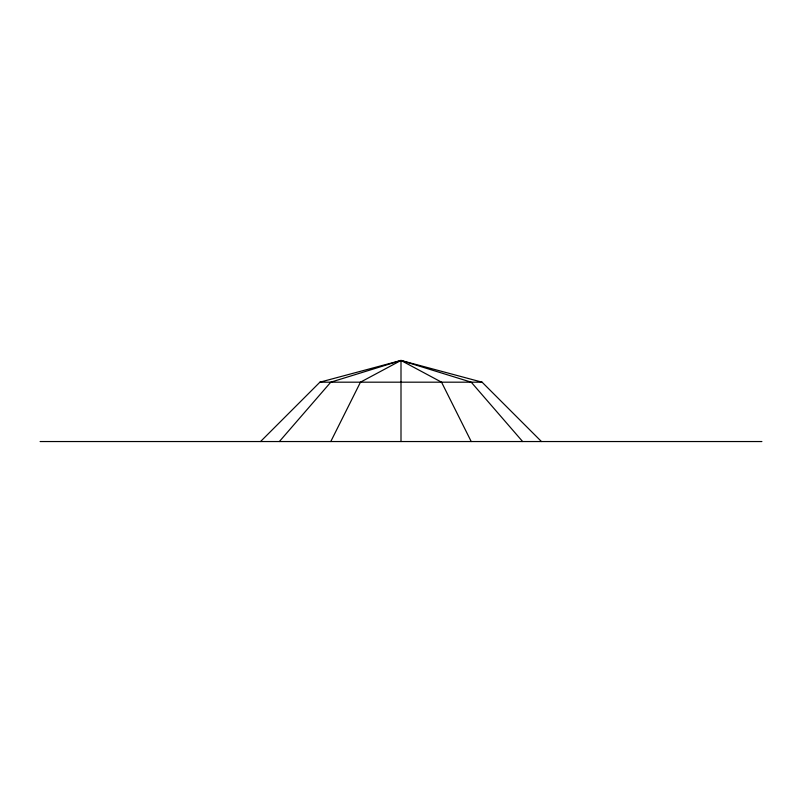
<?xml version="1.0" encoding="UTF-8"?>
<svg xmlns="http://www.w3.org/2000/svg" width="802" height="802" viewBox="0 0 802 802"><rect width="100%" height="100%" fill="white"/><g stroke="black" fill="none" stroke-linecap="round" stroke-linejoin="round"><path stroke-width="1.2" d="M330.775 441.541L360.459 382.183L401 360.459L482.092 382.183L541.45 441.541M279.367 441.541L330.775 382.183L401 360.459L471.225 382.183L522.633 441.541M260.55 441.541L319.908 382.183L401 360.459L441.541 382.183L471.225 441.541M319.908 382.183L482.092 382.183M40.1 441.541L761.9 441.541M401 360.459L401 441.541"/></g></svg>
